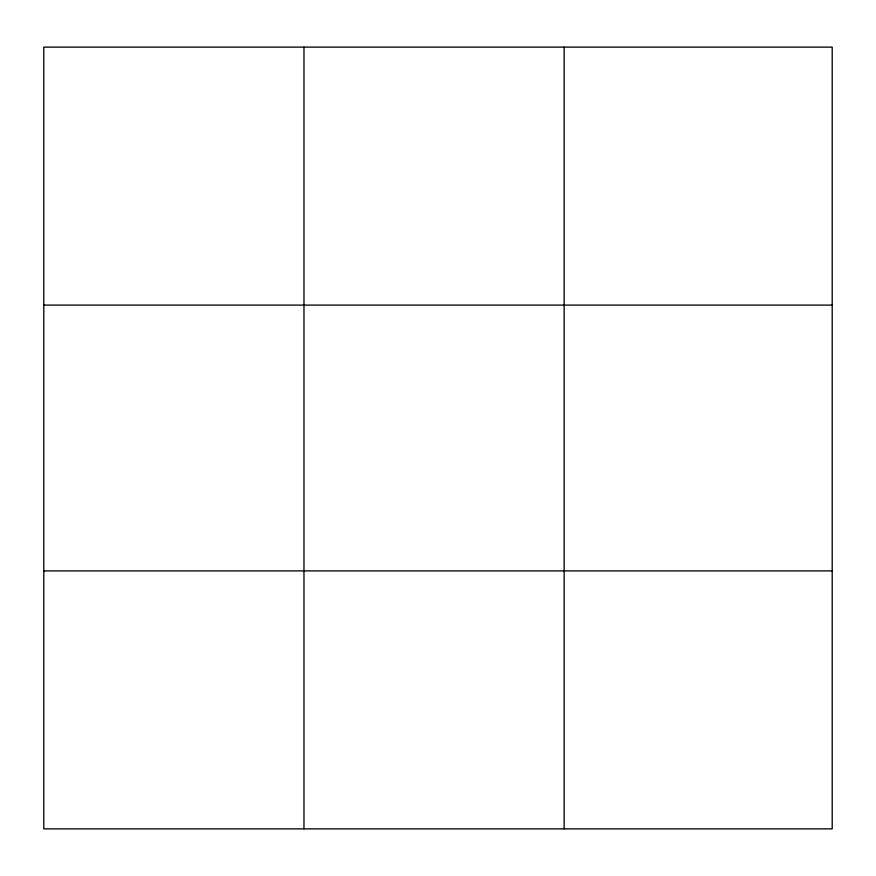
<?xml version="1.0" encoding="UTF-8"?>
<svg xmlns="http://www.w3.org/2000/svg" width="876" height="876" viewBox="0 0 876 876"><rect width="100%" height="100%" fill="white"/><g stroke="black" fill="none" stroke-linecap="round" stroke-linejoin="round"><path stroke-width="1.31" d="M303.972 47.129L303.972 828.871M564.144 47.129L564.144 828.871M832.2 305.1L832.2 47.129L43.8 47.129L43.8 828.871L832.2 828.871L832.2 305.1L43.8 305.1M43.8 570.9L832.2 570.9"/></g></svg>
